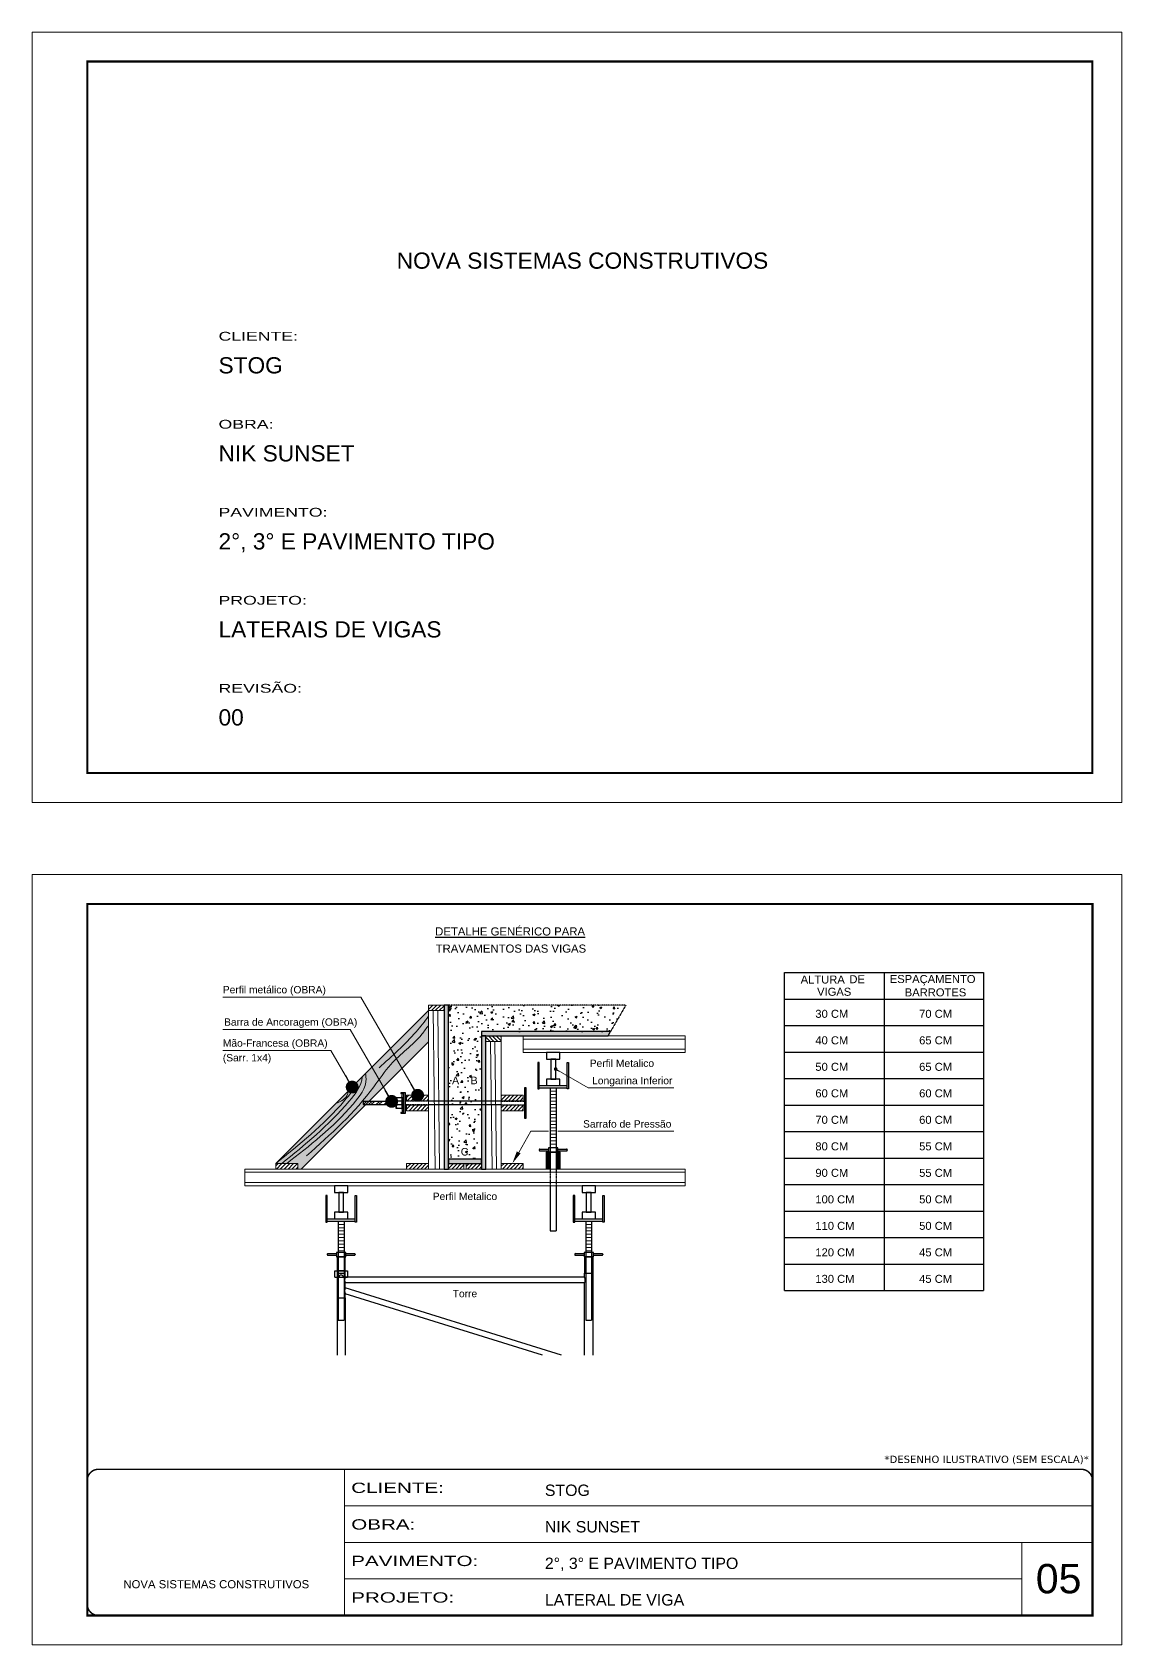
# Model space of a CAD drawing. Extents: x -10448 to -1189, y -11772 to 17235.
# Drawn here: x -10448 to -8963, y 14646 to 16844 of the extents above; entities that cross this region are included whole.
import ezdxf
from ezdxf.enums import TextEntityAlignment as Align

# ---------------------------------------------------------------- set-up
doc = ezdxf.new("R2010")
doc.units = 0
for name, pattern in [('CONTINUO', [0]), ('DASHED', [0.75, 0.5, -0.25]), ('HIDDEN', [0.375, 0.25, -0.125])]:
    doc.linetypes.add(name, pattern=pattern)
doc.layers.add('BARRA DE ANCORAGEM', color=251, linetype='Continuous')
doc.layers.add('GARFOS', color=7, linetype='Continuous')
for name, color, linetype, lineweight in [('CARIMBO', 255, 'Continuous', 9), ('CONCRETO', 251, 'Continuous', 25), ('Demarcação 1', 251, 'Continuous', 9), ('Escoras', 2, 'Continuous', 25), ('Folhas', 255, 'Continuous', 9), ('Forcador', 251, 'Continuous', 25), ('Hachura', 251, 'Continuous', 9), ('Madeira', 126, 'Continuous', 18), ('Perfil Metálico', 224, 'Continuous', 18), ('SARRAFO DE PRESSAO', 251, 'DASHED', 9)]:
    doc.layers.add(name, color=color, linetype=linetype, lineweight=lineweight)
doc.layers.add('Demarcação 2', color=7, linetype='Continuous', lineweight=9, true_color=0xe0e0e0)
doc.styles.add('ARIAL', font='arial.ttf')
doc.styles.get("Standard").update_dxf_attribs({"font": 'arial.ttf'})
doc.styles.add('stylellllll', font='verdana.ttf', dxfattribs={"height": 2})
doc.styles.add('Tecnologia', font='')
doc.styles.get('Tecnologia').set_extended_font_data('Forgotten Futurist')
doc.dimstyles.new('3x', dxfattribs={"dimtxt": 10, "dimasz": 5, "dimexe": 7, "dimexo": 5, "dimgap": 4, "dimtad": 1, "dimdec": 4, "dimlfac": 0.333333, "dimdsep": 46, "dimtxsty": 'Standard', "dimblk": 'DOT', "dimcen": 0.09, "dimclrd": 1, "dimclre": 1, "dimclrt": 2, "dimadec": 0, "dimazin": 2, "dimtfac": 1, "dimtdec": 4, "dimtmove": 0, "dimatfit": 3, "dimldrblk": 'DOT', "dimfxl": 1, "dimtolj": 1, "dimtzin": 0, "dimlwd": 9, "dimlwe": 9, "dimarcsym": 0})
pattern_1 = [(45, (-15189.027, 21235.2145), (-2.6516504, 2.6516504), [])]

# ---------------------------------------------------------------- blocks, each defined once
blk = doc.blocks.new('9999999999')
at = {"color": 30, "linetype": 'CONTINUO'}
for p, q in [((98564.6, 34230.2), (98564.6, 34429.4)), ((98564.6, 34379.6), (99584, 34379.6)), ((98564.6, 34329.8), (99488, 34329.8)), ((99584, 34329.8), (99488, 34329.8)), ((99488, 34329.8), (99488, 34230.2)), ((98564.6, 34280), (99488, 34280))]:
    blk.add_line(p, q, dxfattribs=at)
at = {"color": 30, "linetype": 'CONTINUO', "const_width": 2}
blk.add_lwpolyline([(99584, 34230.2), (99584, 34414.4, 0.414214), (99569, 34429.4), (98229, 34429.4, 0.414214), (98214, 34414.4), (98214, 34245.2, 0.414214), (98229, 34230.2), (99584, 34230.2)], format="xyb", dxfattribs=at)
at = {"layer": 'Folhas'}
blk.add_lwpolyline([(98139, 34190.2), (99624, 34190.2), (99624, 35240.2), (98139, 35240.2)], close=True, dxfattribs=at)
at = {"layer": 'Folhas', "color": 30, "const_width": 3}
blk.add_lwpolyline([(98214, 34230.2), (99584, 34230.2), (99584, 35200.2), (98214, 35200.2)], close=True, dxfattribs=at)
at = {"color": 7, "linetype": 'Continuous', "ltscale": 5, "style": 'ARIAL'}
for s, height, p in [('STOG', 15.48, (98837.7, 34393.1)), ('NIK SUNSET', 15.48, (98837.7, 34343.3)), ('2°, 3° E PAVIMENTO TIPO', 15.483, (98837.7, 34293.5)), ('NOVA SISTEMAS CONSTRUTIVOS', 11.059, (98263.2, 34267.2)), ('LATERAL DE VIGA', 15.483, (98837.7, 34243.7))]:
    blk.add_text(s, height=height, dxfattribs=at).set_placement(p)
at = {"layer": 'Folhas', "color": 7, "style": 'Tecnologia', "width": 1.5}
for s, p in [('CLIENTE:', (98573.7, 34397.2)), ('OBRA:', (98573.7, 34347.3)), ('PAVIMENTO:', (98573.7, 34297.5)), ('PROJETO:', (98573.7, 34247.7))]:
    blk.add_text(s, height=14, dxfattribs=at).set_placement(p)
blk = doc.blocks.new('HT20CT')
at = {"layer": 'Forcador'}
for points in [[(-4, 16), (-4, 20), (4, 20), (4, 16)], [(-1.5, 4), (-1.5, 16), (1.5, 16), (1.5, 4)], [(-4, 0), (-4, 4), (4, 4), (4, 0)]]:
    blk.add_lwpolyline(points, close=True, dxfattribs=at)
blk = doc.blocks.new('_Dot')
at = {"color": 0, "linetype": 'ByBlock', "lineweight": -2}
blk.add_line((-0.5, 0), (-1, 0), dxfattribs=at)
at = {"color": 0, "linetype": 'ByBlock', "const_width": 0.5}
blk.add_lwpolyline([(-0.25, 0, 1), (0.25, 0, 1)], format="xyb", close=True, dxfattribs=at)

msp = doc.modelspace()

# ---------------------------------------------------------------- hatches: boundary and pattern name
at = {"layer": 'CONCRETO', "linetype": 'DASHED', "ltscale": 0.3}
h = msp.add_hatch(dxfattribs=at)
h.set_pattern_fill('AR-CONC', color=256, scale=4, style=0)
h.set_pattern_definition([(50, (-58548.021, 7564.873), (28.690407, -2.510085), [3, -33]), (355, (-58548.02, 7564.873), (-5.550053, 30.087685), [2.4, -26.4]), (100.4514, (-58545.63, 7564.664), (23.140375, 27.577582), [2.549608, -28.045684]), (46.1842, (-58548.02, 7572.873), (42.689642, -6.62076), [4.5, -49.5]), (96.6356, (-58544.464, 7572.32), (37.386508, 38.964715), [3.82441, -42.06852]), (351.1842, (-58548.02, 7572.873), (37.386478, 38.964744), [3.6, -39.6]), (21, (-58544.021, 7570.873), (23.876282, -16.104756), [3, -33]), (326, (-58544.02, 7570.873), (9.732613, 29.006002), [2.4, -26.4]), (71.4514, (-58542.032, 7569.53), (33.608905, 12.90122), [2.549608, -28.045684]), (37.5, (-58548.021, 7564.873), (0.4863942, 13.3157542), [0, -26.08, 0, -26.8, 0, -26.5]), (7.5, (-58548.021, 7564.873), (10.5227815, 15.7764685), [0, -15.28, 0, -25.48, 0, -10.1]), (327.5, (-58556.941, 7564.873), (21.3528974, -0.9021949), [0, -10, 0, -31.2, 0, -41.4]), (317.5, (-58560.941, 7564.873), (23.327447, 4.004199), [0, -13, 0, -20.72, 0, -29.4])])
h.paths.add_polyline_path([(-9881.01, 15517.8), (-9881.01, 15307.8), (-9836.01, 15307.8), (-9836.01, 15481.8), (-9660.01, 15481.8), (-9639.23, 15517.8)])
h.paths.add_polyline_path([(-9853.43, 15407.27), (-9838.58, 15407.27), (-9838.58, 15422.83), (-9853.43, 15422.83)], flags=24)
h.paths.add_polyline_path([(-9878.74, 15407.27), (-9863.85, 15407.27), (-9863.85, 15422.83), (-9878.74, 15422.83)], flags=24)
h.paths.add_polyline_path([(-9866.88, 15309.76), (-9851.06, 15309.76), (-9851.06, 15325.84), (-9866.88, 15325.84)], flags=24)
at = {"layer": 'Demarcação 1'}
for points in [[(-9881.01, 15517.8), (-9887.01, 15517.8), (-9887.01, 15294.3), (-9881.01, 15294.3)], [(-9660.01, 15481.8), (-9836.01, 15481.8), (-9836.01, 15475.8), (-9663.48, 15475.8)], [(-9830.01, 15475.8), (-9836.01, 15475.8), (-9836.01, 15294.3), (-9830.01, 15294.3)], [(-9836.01, 15307.8), (-9881.01, 15307.8), (-9881.01, 15301.8), (-9836.01, 15301.8)]]:
    msp.add_hatch(color=256, dxfattribs=at).paths.add_polyline_path(points)
at = {"layer": 'Demarcação 2'}
msp.add_hatch(color=256, dxfattribs=at).paths.add_polyline_path([(-9908.01, 15467.87), (-9908.01, 15510.3), (-10116.49, 15301.82), (-10086.42, 15301.82), (-10086.42, 15294.3), (-10081.58, 15294.3), (-9993.79, 15382.09), (-9997.46, 15382.09), (-9997.46, 15386.51), (-9989.37, 15386.51)])
at = {"layer": 'Hachura'}
h = msp.add_hatch(dxfattribs=at)
h.set_pattern_fill('ANSI31', color=256, scale=30, style=0)
h.set_pattern_definition(pattern_1)
h.paths.add_polyline_path([(-9908.01, 15517.8), (-9887.01, 15517.8), (-9887.01, 15510.3), (-9908.01, 15510.3)])
h = msp.add_hatch(dxfattribs=at)
h.set_pattern_fill('ANSI31', color=256, scale=30, style=0)
h.set_pattern_definition([(135, (-2347.116, 19790.9095), (2.6516504, 2.6516504), [])])
h.paths.add_polyline_path([(-9830.01, 15475.8), (-9809.01, 15475.8), (-9809.01, 15468.3), (-9830.01, 15468.3)])
h = msp.add_hatch(dxfattribs=at)
h.set_pattern_fill('ANSI31', color=256, scale=30, style=0)
h.set_pattern_definition(pattern_1)
h.paths.add_polyline_path([(-9908.01, 15387.31), (-9908.01, 15394.82), (-9938.07, 15394.82), (-9938.07, 15387.31)])
h = msp.add_hatch(dxfattribs=at)
h.set_pattern_fill('ANSI31', color=256, scale=30, style=0)
h.set_pattern_definition(pattern_1)
h.paths.add_polyline_path([(-9778.94, 15387.31), (-9778.94, 15394.82), (-9809.01, 15394.82), (-9809.01, 15387.31)])
h = msp.add_hatch(dxfattribs=at)
h.set_pattern_fill('ANSI32', color=256, scale=20, angle=90, style=0)
h.set_pattern_definition([(45, (-1340.934, 6409.97), (5.303301, -5.303301), []), (45, (-1340.934, 6413.506), (5.303301, -5.303301), [])])
h.paths.add_polyline_path([(-9997.46, 15382.09), (-9997.46, 15386.51), (-9952.46, 15386.51), (-9952.46, 15382.09)])
h = msp.add_hatch(dxfattribs=at)
h.set_pattern_fill('ANSI31', color=256, scale=30, style=0)
h.set_pattern_definition(pattern_1)
h.paths.add_polyline_path([(-9938.07, 15373.78), (-9908.01, 15373.78), (-9908.01, 15381.29), (-9938.07, 15381.29)])
h = msp.add_hatch(dxfattribs=at)
h.set_pattern_fill('ANSI31', color=256, scale=30, style=0)
h.set_pattern_definition(pattern_1)
h.paths.add_polyline_path([(-9809.01, 15373.78), (-9778.94, 15373.78), (-9778.94, 15381.29), (-9809.01, 15381.29)])
h = msp.add_hatch(dxfattribs=at)
h.set_pattern_fill('ANSI31', color=256, scale=30, style=0)
h.set_pattern_definition([(45, (-15367.4425, 21142.2077), (-2.6516504, 2.6516504), [])])
h.paths.add_polyline_path([(-10086.42, 15294.3), (-10086.42, 15301.82), (-10116.49, 15301.82), (-10116.49, 15294.3)])
h = msp.add_hatch(dxfattribs=at)
h.set_pattern_fill('ANSI31', color=256, scale=30, style=0)
h.set_pattern_definition(pattern_1)
h.paths.add_polyline_path([(-9938.01, 15294.3), (-9908.01, 15294.3), (-9908.01, 15301.8), (-9938.01, 15301.8)])
h = msp.add_hatch(dxfattribs=at)
h.set_pattern_fill('ANSI31', color=256, scale=30, style=0)
h.set_pattern_definition(pattern_1)
h.paths.add_polyline_path([(-9881.01, 15301.8), (-9860.01, 15301.8), (-9860.01, 15294.3), (-9881.01, 15294.3)])
h = msp.add_hatch(dxfattribs=at)
h.set_pattern_fill('ANSI31', color=256, scale=30, style=0)
h.set_pattern_definition(pattern_1)
h.paths.add_polyline_path([(-9836.01, 15294.3), (-9836.01, 15301.8), (-9857.01, 15301.8), (-9857.01, 15294.3)])
h = msp.add_hatch(dxfattribs=at)
h.set_pattern_fill('ANSI31', color=256, scale=30, style=0)
h.set_pattern_definition(pattern_1)
h.paths.add_polyline_path([(-9779.01, 15301.8), (-9809.01, 15301.8), (-9809.01, 15294.3), (-9779.01, 15294.3)])
at = {"layer": 'Perfil Metálico'}
for points in [[(-9747.64, 15294.3), (-9743.14, 15294.3), (-9743.14, 15317.1), (-9747.64, 15317.1)], [(-9733.27, 15294.3), (-9728.77, 15294.3), (-9728.77, 15317.1), (-9733.27, 15317.1)]]:
    msp.add_hatch(color=256, dxfattribs=at).paths.add_polyline_path(points)

# ---------------------------------------------------------------- linework, layer by layer
for points in [[(-9881.01, 15517.8), (-9887.01, 15517.8), (-9887.01, 15294.3), (-9881.01, 15294.3)], [(-9660.01, 15481.8), (-9836.01, 15481.8), (-9836.01, 15475.8), (-9663.48, 15475.8)], [(-9830.01, 15475.8), (-9836.01, 15475.8), (-9836.01, 15294.3), (-9830.01, 15294.3)], [(-9836.01, 15307.8), (-9881.01, 15307.8), (-9881.01, 15301.8), (-9836.01, 15301.8)]]:
    msp.add_lwpolyline(points, close=True)
at = {"layer": 'BARRA DE ANCORAGEM'}
for p, q in [((-9944.58, 15391.81), (-9943.41, 15397.11)), ((-9942.25, 15398), (-9942.25, 15370.6)), ((-9944.58, 15376.79), (-9943.41, 15371.49)), ((-9809.01, 15386.96), (-9908.01, 15386.96)), ((-9809.01, 15381.64), (-9908.01, 15381.64))]:
    msp.add_line(p, q, dxfattribs=at)
at = {"layer": 'BARRA DE ANCORAGEM', "linetype": 'HIDDEN'}
for p, q in [((-9908.01, 15386.96), (-9939.57, 15386.96)), ((-9908.01, 15381.64), (-9939.57, 15381.64)), ((-9809.01, 15386.96), (-9777.44, 15386.96)), ((-9809.01, 15381.64), (-9777.44, 15381.64))]:
    msp.add_line(p, q, dxfattribs=at)
at = {"layer": 'BARRA DE ANCORAGEM', "flags": 128}
for points in [[(-9944.58, 15386.95), (-9950.69, 15386.95, -0.729796), (-9950.69, 15391.81, -0.729796)], [(-9944.58, 15381.65), (-9950.69, 15381.65, -0.6666667), (-9950.69, 15386.95, -0.6666667)]]:
    msp.add_lwpolyline(points, format="xyb", dxfattribs=at)
for points in [[(-9944.58, 15376.79), (-9952.46, 15376.79), (-9952.46, 15391.81), (-9944.58, 15391.81)], [(-9944.58, 15383.86), (-9942.25, 15383.86), (-9942.25, 15384.74), (-9944.58, 15384.74), (-9944.58, 15383.86), (-9944.58, 15384.74)]]:
    msp.add_lwpolyline(points, dxfattribs=at)
for points in [[(-9942.25, 15398), (-9945.81, 15398), (-9945.81, 15397.11), (-9942.25, 15397.11)], [(-9942.25, 15391.81), (-9944.58, 15391.81), (-9944.58, 15376.79), (-9942.25, 15376.79)], [(-9939.57, 15370.6), (-9939.57, 15398), (-9942.25, 15398), (-9942.25, 15370.6)], [(-9775.04, 15363.5), (-9775.04, 15405.1), (-9777.44, 15405.1), (-9777.44, 15363.5)], [(-9952.46, 15386.51), (-9997.46, 15386.51), (-9997.46, 15382.09), (-9952.46, 15382.09)], [(-9942.25, 15371.49), (-9945.81, 15371.49), (-9945.81, 15370.6), (-9942.25, 15370.6)]]:
    msp.add_lwpolyline(points, close=True, dxfattribs=at)
at = {"layer": 'BARRA DE ANCORAGEM'}
msp.add_arc((-9949.92, 15379.22), 2.55, 107.75636, 252.24364, dxfattribs=at)
at = {"layer": 'CONCRETO', "linetype": 'DASHED', "ltscale": 0.3}
for q in [(-9881.01, 15517.8), (-9660.01, 15481.8)]:
    msp.add_line((-9639.23, 15517.8), q, dxfattribs=at)
at = {"layer": 'Escoras'}
for p, q in [((-9732.58, 15317.1), (-9743.83, 15317.1)), ((-10032.88, 15174.75), (-10032.88, 15040.66)), ((-10021.63, 15174.75), (-10032.88, 15174.75)), ((-10021.63, 15152.25), (-10021.63, 15174.75)), ((-9684.13, 15174.75), (-9695.38, 15174.75)), ((-9695.38, 15174.75), (-9695.38, 15152.25)), ((-9684.13, 15174.75), (-9684.13, 15040.66)), ((-10035.69, 15155.62), (-10018.82, 15155.62)), ((-10035.69, 15146.85), (-10035.69, 15155.62)), ((-10032.88, 15152.25), (-10021.63, 15152.25)), ((-10023.32, 15155.6), (-10031.19, 15155.6)), ((-10021.63, 15146.62), (-10021.63, 15152.25)), ((-10018.82, 15155.62), (-10018.82, 15146.85)), ((-9695.38, 15152.25), (-9684.13, 15152.25)), ((-9695.38, 15146.62), (-9695.38, 15152.25)), ((-10035.69, 15146.85), (-10030.18, 15146.85)), ((-10023.32, 15146.57), (-10031.19, 15146.57)), ((-10024.33, 15146.85), (-10018.82, 15146.85)), ((-9695.38, 15146.62), (-10021.63, 15146.62)), ((-9695.38, 15138.97), (-10021.63, 15138.97)), ((-10021.63, 15132.62), (-10021.63, 15138.97)), ((-9726.86, 15040.66), (-10021.63, 15132.13)), ((-9695.38, 15040.66), (-9695.38, 15138.97)), ((-10032.88, 15118.5), (-10021.63, 15118.5)), ((-9752.67, 15040.66), (-10021.63, 15124.12)), ((-10021.63, 15118.5), (-10021.63, 15124.12)), ((-10021.63, 15118.5), (-10021.63, 15040.66))]:
    msp.add_line(p, q, dxfattribs=at)
for centre, radius, start, end in [((-10027.26, 15146.85), 2.92, 0, 180), ((-10014.06, 15142.8), 8.48, 153.19207, 206.80793), ((-10012.22, 15128.37), 10.33, 155.71056, 204.28944), ((-9702.95, 15142.8), 8.48, 333.19207, 26.80793)]:
    msp.add_arc(centre, radius, start, end, dxfattribs=at)
at = {"layer": 'Folhas'}
msp.add_lwpolyline([(-10448.28, 15794.23), (-8963.28, 15794.23), (-8963.28, 16844.23), (-10448.28, 16844.23)], close=True, dxfattribs=at)
at = {"layer": 'Folhas', "color": 30, "const_width": 3}
msp.add_lwpolyline([(-10373.28, 15834.23), (-9003.28, 15834.23), (-9003.28, 16804.23), (-10373.28, 16804.23)], close=True, dxfattribs=at)
at = {"layer": 'Forcador', "linetype": 'Continuous'}
for p, q in [((-9757.33, 15408), (-9719.08, 15408)), ((-9757.33, 15404.85), (-9719.08, 15404.85)), ((-9742.14, 15404.85), (-9742.14, 15294.3)), ((-9734.27, 15404.85), (-9734.27, 15294.3)), ((-9757.33, 15320.47), (-9757.33, 15320.02)), ((-9756.32, 15321.49), (-9744.51, 15321.49)), ((-9756.32, 15319.01), (-9744.51, 15319.01)), ((-9731.91, 15321.49), (-9720.09, 15321.49)), ((-9731.91, 15319.01), (-9720.09, 15319.01)), ((-9719.08, 15320.47), (-9719.08, 15320.02)), ((-9742.14, 15271.5), (-9742.14, 15209.85)), ((-9734.27, 15271.5), (-9734.27, 15209.85)), ((-10046.38, 15226.5), (-10008.13, 15226.5)), ((-10046.38, 15223.35), (-10008.13, 15223.35)), ((-10031.19, 15223.35), (-10031.19, 15088.35)), ((-10023.32, 15223.35), (-10023.32, 15088.35)), ((-9708.88, 15226.5), (-9670.63, 15226.5)), ((-9708.88, 15223.35), (-9670.63, 15223.35)), ((-9693.69, 15223.35), (-9693.69, 15088.35)), ((-9685.82, 15223.35), (-9685.82, 15088.35)), ((-9742.14, 15209.85), (-9734.27, 15209.85)), ((-10046.38, 15178.12), (-10046.38, 15177.67)), ((-10045.37, 15179.14), (-10033.56, 15179.14)), ((-10045.37, 15176.66), (-10033.56, 15176.66)), ((-10020.96, 15179.14), (-10009.14, 15179.14)), ((-10020.96, 15176.66), (-10009.14, 15176.66)), ((-10008.13, 15178.12), (-10008.13, 15177.67)), ((-9708.88, 15178.12), (-9708.88, 15177.67)), ((-9707.87, 15179.14), (-9696.06, 15179.14)), ((-9707.87, 15176.66), (-9696.06, 15176.66)), ((-9683.46, 15179.14), (-9671.64, 15179.14)), ((-9683.46, 15176.66), (-9671.64, 15176.66)), ((-9670.63, 15178.12), (-9670.63, 15177.67)), ((-10031.19, 15088.35), (-10023.32, 15088.35)), ((-9693.69, 15088.35), (-9685.82, 15088.35))]:
    msp.add_line(p, q, dxfattribs=at)
at = {"layer": 'Forcador', "linetype": 'HIDDEN'}
for p, q in [((-9742.14, 15294.3), (-9742.14, 15271.5)), ((-9734.27, 15294.3), (-9734.27, 15271.5))]:
    msp.add_line(p, q, dxfattribs=at)
at = {"layer": 'Forcador', "linetype": 'Continuous'}
for points in [[(-9759.24, 15439.5), (-9759.24, 15403.5), (-9757.33, 15403.5), (-9757.33, 15439.5)], [(-9717.17, 15439.5), (-9717.17, 15403.5), (-9719.08, 15403.5), (-9719.08, 15439.5)], [(-9744.51, 15322.95), (-9744.51, 15317.1), (-9731.91, 15317.1), (-9731.91, 15322.95)], [(-10048.29, 15258), (-10048.29, 15222), (-10046.38, 15222), (-10046.38, 15258)], [(-10006.22, 15258), (-10006.22, 15222), (-10008.13, 15222), (-10008.13, 15258)], [(-9710.79, 15258), (-9710.79, 15222), (-9708.88, 15222), (-9708.88, 15258)], [(-9668.72, 15258), (-9668.72, 15222), (-9670.63, 15222), (-9670.63, 15258)], [(-10033.56, 15180.6), (-10033.56, 15174.75), (-10020.96, 15174.75), (-10020.96, 15180.6)], [(-9696.06, 15180.6), (-9696.06, 15174.75), (-9683.46, 15174.75), (-9683.46, 15180.6)]]:
    msp.add_lwpolyline(points, close=True, dxfattribs=at)
for centre, start, end in [((-9756.32, 15320.47), 90, 180), ((-9756.32, 15320.02), 180, 270), ((-9720.09, 15320.47), 0, 90), ((-9720.09, 15320.02), 270, 0), ((-10045.37, 15178.12), 90, 180), ((-10045.37, 15177.67), 180, 270), ((-10009.14, 15178.12), 0, 90), ((-10009.14, 15177.67), 270, 0), ((-9707.87, 15178.12), 90, 180), ((-9707.87, 15177.67), 180, 270), ((-9671.64, 15178.12), 0, 90), ((-9671.64, 15177.67), 270, 0)]:
    msp.add_arc(centre, 1.01, start, end, dxfattribs=at)
at = {"layer": 'GARFOS', "color": 2, "ltscale": 1.5}
for p, q in [((-9423.08, 15128.55), (-9423.08, 15562.19)), ((-9423.08, 15562.19), (-9151.54, 15562.19)), ((-9287.31, 15562.19), (-9287.31, 15128.55)), ((-9151.54, 15562.19), (-9151.54, 15128.55)), ((-9423.08, 15526.05), (-9151.54, 15526.05)), ((-9423.08, 15526.05), (-9151.54, 15526.05)), ((-9423.08, 15489.91), (-9151.54, 15489.91)), ((-9423.08, 15453.78), (-9151.54, 15453.78)), ((-9423.08, 15417.64), (-9151.54, 15417.64)), ((-9423.08, 15381.51), (-9151.54, 15381.51)), ((-9423.08, 15345.37), (-9151.54, 15345.37)), ((-9423.08, 15309.23), (-9151.54, 15309.23)), ((-9423.08, 15273.1), (-9151.54, 15273.1)), ((-9423.08, 15236.96), (-9151.54, 15236.96)), ((-9423.08, 15200.83), (-9151.54, 15200.83)), ((-9423.08, 15164.69), (-9151.54, 15164.69)), ((-9423.08, 15128.55), (-9151.54, 15128.55))]:
    msp.add_line(p, q, dxfattribs=at)
at = {"layer": 'Hachura'}
for p, q in [((-9898.98, 15294.3), (-9901.68, 15510.3)), ((-9892.98, 15294.3), (-9895.68, 15510.3)), ((-9821.51, 15294.3), (-9823.68, 15468.3)), ((-9815.51, 15294.3), (-9817.68, 15468.3)), ((-9734.27, 15400.33), (-9742.14, 15400.33)), ((-9734.27, 15395.82), (-9742.14, 15395.82)), ((-9734.27, 15391.3), (-9742.14, 15391.3)), ((-9734.27, 15386.78), (-9742.14, 15386.78)), ((-9734.27, 15382.27), (-9742.14, 15382.27)), ((-9734.27, 15377.75), (-9742.14, 15377.75)), ((-9734.27, 15373.23), (-9742.14, 15373.23)), ((-9734.27, 15368.72), (-9742.14, 15368.72)), ((-9734.27, 15364.2), (-9742.14, 15364.2)), ((-9734.27, 15359.68), (-9742.14, 15359.68)), ((-9734.27, 15355.17), (-9742.14, 15355.17)), ((-9734.27, 15350.65), (-9742.14, 15350.65)), ((-9734.27, 15346.14), (-9742.14, 15346.14)), ((-9734.27, 15341.62), (-9742.14, 15341.62)), ((-9734.27, 15337.1), (-9742.14, 15337.1)), ((-9734.27, 15332.59), (-9742.14, 15332.59)), ((-9734.27, 15328.07), (-9742.14, 15328.07)), ((-10023.32, 15218.83), (-10031.19, 15218.83)), ((-10023.32, 15214.32), (-10031.19, 15214.32)), ((-9685.82, 15218.83), (-9693.69, 15218.83)), ((-9685.82, 15214.32), (-9693.69, 15214.32)), ((-10023.32, 15209.8), (-10031.19, 15209.8)), ((-10023.32, 15205.28), (-10031.19, 15205.28)), ((-10023.32, 15200.77), (-10031.19, 15200.77)), ((-10023.32, 15196.25), (-10031.19, 15196.25)), ((-9685.82, 15209.8), (-9693.69, 15209.8)), ((-9685.82, 15205.28), (-9693.69, 15205.28)), ((-9685.82, 15200.77), (-9693.69, 15200.77)), ((-9685.82, 15196.25), (-9693.69, 15196.25)), ((-10023.32, 15191.73), (-10031.19, 15191.73)), ((-10023.32, 15187.22), (-10031.19, 15187.22)), ((-10023.32, 15182.7), (-10031.19, 15182.7)), ((-9685.82, 15191.73), (-9693.69, 15191.73)), ((-9685.82, 15187.22), (-9693.69, 15187.22)), ((-9685.82, 15182.7), (-9693.69, 15182.7))]:
    msp.add_line(p, q, dxfattribs=at)
at = {"layer": 'Hachura', "color": 1}
for p, q in [((-9785.26, 15316.96), (-9768.6, 15345.81)), ((-9768.6, 15345.81), (-9744.64, 15345.81)), ((-9731.77, 15345.81), (-9573.66, 15345.81))]:
    msp.add_line(p, q, dxfattribs=at)
at = {"layer": 'Hachura'}
for points in [[(-9908.01, 15502.5), (-9925.05, 15481.54), (-9975.63, 15432.28)], [(-10074.52, 15312.31), (-9982.63, 15406.44), (-9959.68, 15436.92), (-9917.31, 15477.96), (-9908.01, 15490.42)], [(-10101.45, 15301.82), (-10010.96, 15382.72), (-9993.3, 15417.55), (-9994.04, 15424.26)], [(-10034.75, 15383.56), (-10018.41, 15396.21), (-10017.63, 15400.67)]]:
    msp.add_spline(points, degree=3, dxfattribs=at)
for points, knots in [([(-10108.14, 15301.82), (-10076.79, 15327.29), (-10036.13, 15360.33), (-9999.05, 15407.71), (-9998.56, 15419.75)], [0, 0, 0, 0, 125.1825812, 162.3251979, 162.3251979, 162.3251979, 162.3251979]), ([(-10116.49, 15301.82), (-10084.26, 15327.55), (-10045.04, 15358.86), (-10009.34, 15403.44), (-10006.32, 15411.99)], [0, 0, 0, 0, 127.741989, 155.4442459, 155.4442459, 155.4442459, 155.4442459])]:
    msp.add_open_spline(points, degree=3, knots=knots, dxfattribs=at)
at = {"layer": 'Hachura', "color": 1}
msp.add_solid([(-9782.73, 15315.5), (-9794.01, 15301.8), (-9787.78, 15318.41)], dxfattribs=at)
at = {"layer": 'Madeira'}
for p, q in [((-9908.01, 15510.3), (-10116.49, 15301.82)), ((-9908.01, 15510.3), (-9908.01, 15301.8)), ((-9908.01, 15467.87), (-10081.58, 15294.3)), ((-9809.01, 15301.8), (-9809.01, 15468.3))]:
    msp.add_line(p, q, dxfattribs=at)
for points in [[(-9908.01, 15510.3), (-9887.01, 15510.3), (-9887.01, 15517.8), (-9908.01, 15517.8)], [(-9809.01, 15468.3), (-9830.01, 15468.3), (-9830.01, 15475.8), (-9809.01, 15475.8)], [(-9938.07, 15394.82), (-9908.01, 15394.82), (-9908.01, 15387.31), (-9938.07, 15387.31)], [(-9809.01, 15394.82), (-9778.94, 15394.82), (-9778.94, 15387.31), (-9809.01, 15387.31)], [(-9938.07, 15373.78), (-9908.01, 15373.78), (-9908.01, 15381.29), (-9938.07, 15381.29)], [(-9809.01, 15373.78), (-9778.94, 15373.78), (-9778.94, 15381.29), (-9809.01, 15381.29)], [(-10116.49, 15301.82), (-10086.42, 15301.82), (-10086.42, 15294.3), (-10116.49, 15294.3)], [(-9938.01, 15294.3), (-9908.01, 15294.3), (-9908.01, 15301.8), (-9938.01, 15301.8)], [(-9860.01, 15294.3), (-9881.01, 15294.3), (-9881.01, 15301.8), (-9860.01, 15301.8)], [(-9857.01, 15294.3), (-9836.01, 15294.3), (-9836.01, 15301.8), (-9857.01, 15301.8)], [(-9779.01, 15294.3), (-9809.01, 15294.3), (-9809.01, 15301.8), (-9779.01, 15301.8)]]:
    msp.add_lwpolyline(points, close=True, dxfattribs=at)
at = {"layer": 'Perfil Metálico'}
for p, q in [((-9779.01, 15471.3), (-9558.51, 15471.3)), ((-9779.01, 15457.5), (-9558.51, 15457.5)), ((-10158.51, 15289.8), (-9558.51, 15289.8)), ((-10158.51, 15276), (-9558.51, 15276))]:
    msp.add_line(p, q, dxfattribs=at)
for points in [[(-9779.01, 15453), (-9558.51, 15453), (-9558.51, 15475.8), (-9779.01, 15475.8)], [(-9743.14, 15294.3), (-9747.64, 15294.3), (-9747.64, 15317.1), (-9743.14, 15317.1)], [(-9733.27, 15294.3), (-9728.77, 15294.3), (-9728.77, 15317.1), (-9733.27, 15317.1)], [(-10158.51, 15271.5), (-9558.51, 15271.5), (-9558.51, 15294.3), (-10158.51, 15294.3)]]:
    msp.add_lwpolyline(points, close=True, dxfattribs=at)

# ---------------------------------------------------------------- block references
at = {"layer": 'Forcador', "linetype": 'Continuous', "xscale": -2.25, "yscale": 2.25, "zscale": 2.25}
for p in [(-9738.21, 15408), (-9689.76, 15226.5)]:
    msp.add_blockref('HT20CT', p, dxfattribs=at)
at = {"layer": 'Forcador', "xscale": -2.25, "yscale": 2.25, "zscale": 2.25}
msp.add_blockref('HT20CT', (-10027.26, 15226.5), dxfattribs=at)
at = {"layer": 'SARRAFO DE PRESSAO', "color": 6, "linetype": 'ByBlock'}
msp.add_blockref('9999999999', (-108587.26, -19544.55), dxfattribs=at)

# ---------------------------------------------------------------- texts
at = {"color": 0, "linetype": 'Continuous', "ltscale": 5, "style": 'ARIAL'}
for s, height, p in [('NOVA SISTEMAS CONSTRUTIVOS', 22.1184, (-9951.54, 16521.8)), ('STOG', 22.118, (-10194.38, 16379.03)), ('NIK SUNSET', 22.118, (-10194.38, 16259.03)), ('2°, 3° E PAVIMENTO TIPO', 22.1184, (-10194.38, 16139.03)), ('LATERAIS DE VIGAS', 22.1184, (-10194.38, 16019.03)), ('00', 22.118, (-10194.38, 15899.03))]:
    msp.add_text(s, height=height, dxfattribs=at).set_placement(p)
for s, p in [('%%UDETALHE GENÉRICO PARA', (-9796.96, 15612.7)), ('TRAVAMENTOS DAS VIGAS', (-9795.89, 15589.31))]:
    msp.add_text(s, height=11.0592, dxfattribs=at).set_placement(p, align=Align.CENTER)
at = {"layer": 'CARIMBO', "style": 'ARIAL'}
for s, height, p in [('Perfil metálico (OBRA)', 10, (-10188.54, 15533.81)), ('Barra de Ancoragem (OBRA)', 10, (-10186.86, 15489.7)), ('Mão-Francesa (OBRA)', 10, (-10188.54, 15461.03)), ('Longarina Inferior', 10, (-9685.21, 15409.92)), ('Sarrafo de Pressão', 10, (-9697.49, 15350.81)), ('05', 40, (-9080.42, 14715.8))]:
    msp.add_text(s, height=height, dxfattribs=at).set_placement(p)
msp.add_text('(Sarr. 1x4)', height=10, dxfattribs=at).set_placement((-10188.54, 15451.03), align=Align.TOP_LEFT)
for s, p in [('Perfil Metalico', (-9644.57, 15438.5)), ('Perfil Metalico', (-9858.51, 15257)), ('Torre', (-9858.51, 15124.48))]:
    msp.add_text(s, height=10, dxfattribs=at).set_placement(p, align=Align.MIDDLE_CENTER)
at = {"layer": 'CARIMBO', "color": 0, "linetype": 'Continuous', "style": 'ARIAL'}
for s, p in [('A', (-9871.3, 15415.05)), ('B', (-9846.01, 15415.05)), ('C', (-9858.97, 15317.8))]:
    msp.add_text(s, height=10.37, dxfattribs=at).set_placement(p, align=Align.MIDDLE_CENTER)
at = {"layer": 'CARIMBO', "style": 'stylellllll'}
msp.add_text('*DESENHO ILUSTRATIVO (SEM ESCALA)*', height=10, dxfattribs=at).set_placement((-9008.28, 14893.47), align=Align.RIGHT)
at = {"layer": 'Folhas', "color": 30, "style": 'Tecnologia', "width": 1.5}
for s, p in [('CLIENTE:', (-10194.38, 16423.73)), ('OBRA:', (-10194.38, 16303.73)), ('PAVIMENTO:', (-10194.38, 16183.73)), ('PROJETO:', (-10194.38, 16063.73)), ('REVISÃO:', (-10194.38, 15943.73))]:
    msp.add_text(s, height=12, dxfattribs=at).set_placement(p)
at = {"layer": 'GARFOS', "color": 2, "ltscale": 1.5}
for s, height, p in [('ALTURA   ', 10.91, (-9400.89, 15547.22)), ('DE', 10.91, (-9334.5, 15547.6)), ('ESPAÇAMENTO', 10.9102, (-9279.44, 15547.91)), ('VIGAS', 10.91, (-9378.53, 15530.52)), ('BARROTES', 10.91, (-9259.03, 15529.68)), ('30 CM', 10.91, (-9380.89, 15500.45)), ('70 CM', 10.91, (-9239.41, 15500.45)), ('40 CM', 10.91, (-9380.89, 15464.31)), ('65 CM', 10.91, (-9239.41, 15464.31)), ('50 CM', 10.91, (-9380.89, 15428.18)), ('65 CM', 10.91, (-9239.41, 15428.18)), ('60 CM', 10.91, (-9380.89, 15392.04)), ('60 CM', 10.91, (-9239.41, 15392.04)), ('70 CM', 10.91, (-9380.89, 15355.91)), ('60 CM', 10.91, (-9239.41, 15355.91)), ('80 CM', 10.91, (-9380.89, 15319.77)), ('55 CM', 10.91, (-9239.41, 15319.77)), ('90 CM', 10.91, (-9380.89, 15283.63)), ('55 CM', 10.91, (-9239.41, 15283.63)), ('100 CM', 10.91, (-9380.89, 15247.5)), ('50 CM', 10.91, (-9239.41, 15247.5)), ('110 CM', 10.91, (-9380.89, 15211.36)), ('50 CM', 10.91, (-9239.41, 15211.36)), ('120 CM', 10.91, (-9380.89, 15175.23)), ('45 CM', 10.91, (-9239.41, 15175.23)), ('130 CM', 10.91, (-9380.89, 15139.09)), ('45 CM', 10.91, (-9239.41, 15139.09))]:
    msp.add_text(s, height=height, dxfattribs=at).set_placement(p)

# ---------------------------------------------------------------- leaders
msp.add_leader([(-9734.83, 15430.5), (-9690.53, 15404.92), (-9573.66, 15404.92)], dimstyle='3x', override={"dimgap": 4, "dimtad": 0})
at = {"layer": 'Hachura'}
for points, override in [([(-9923.04, 15394.82), (-10000.4, 15528.81), (-10188.54, 15528.81)], {"dimasz": 17.5, "dimtad": 0}), ([(-9958.39, 15386.51), (-10015.08, 15484.7), (-10188.54, 15484.7)], {"dimasz": 17.5, "dimtad": 0}), ([(-10012.25, 15406.06), (-10041.1, 15456.03), (-10188.54, 15456.03)], {"dimasz": 17.5, "dimgap": 4, "dimtad": 0})]:
    msp.add_leader(points, dimstyle='3x', override=override, dxfattribs=at)

doc.saveas('drawing.dxf')
